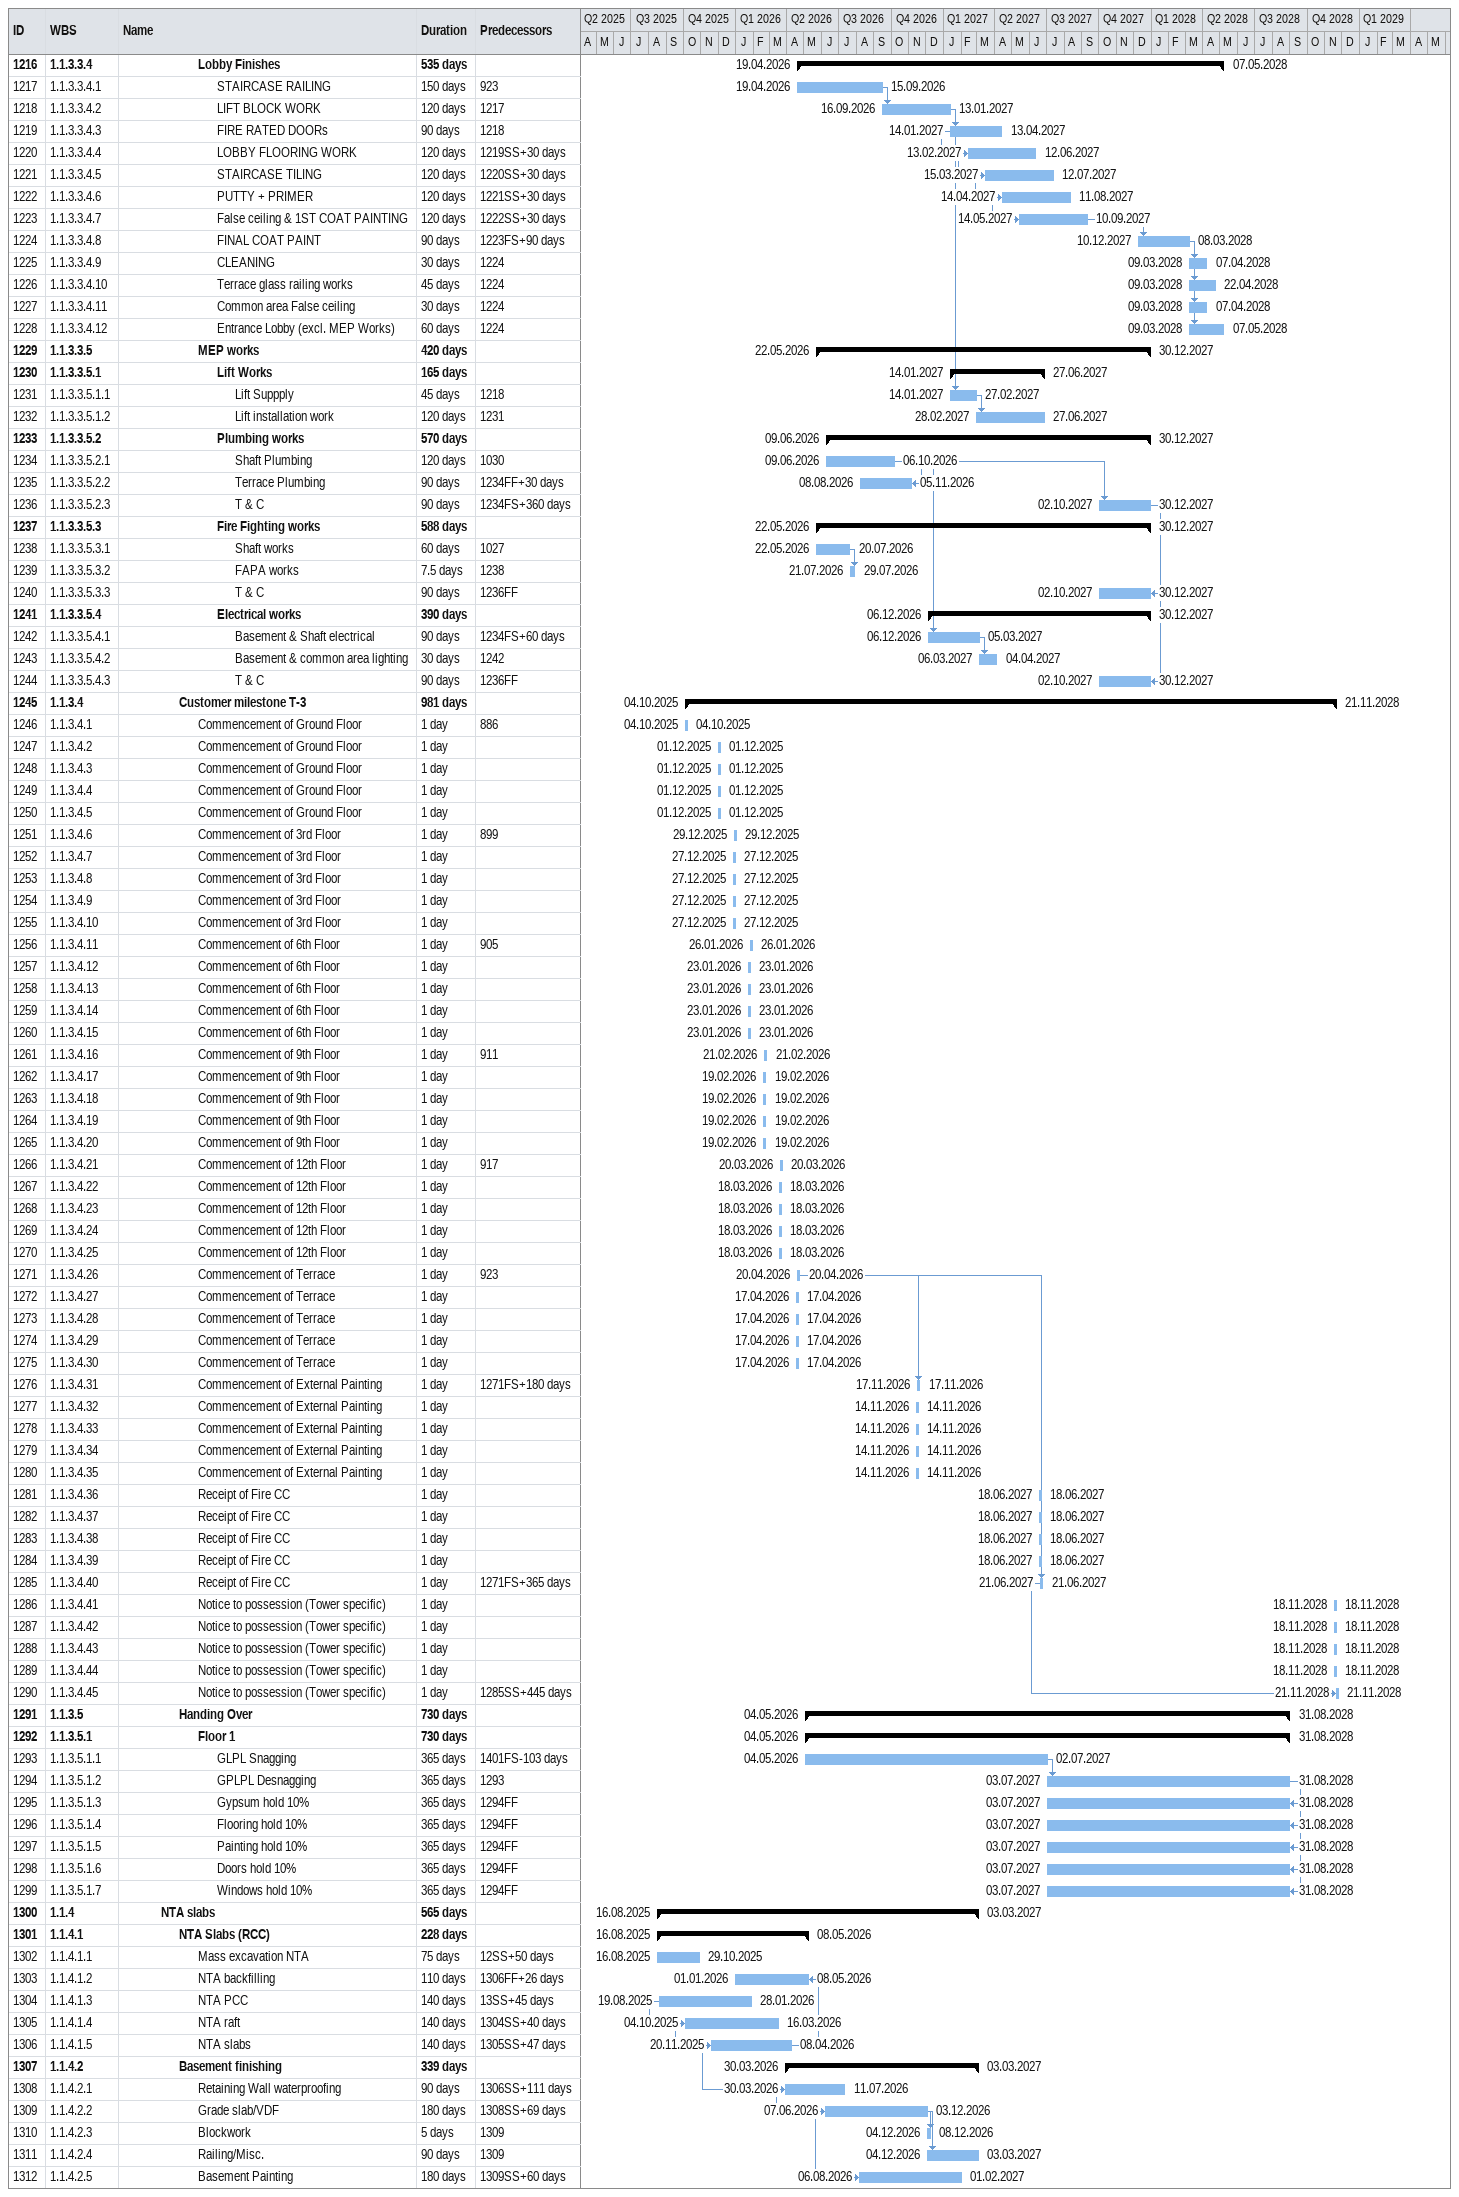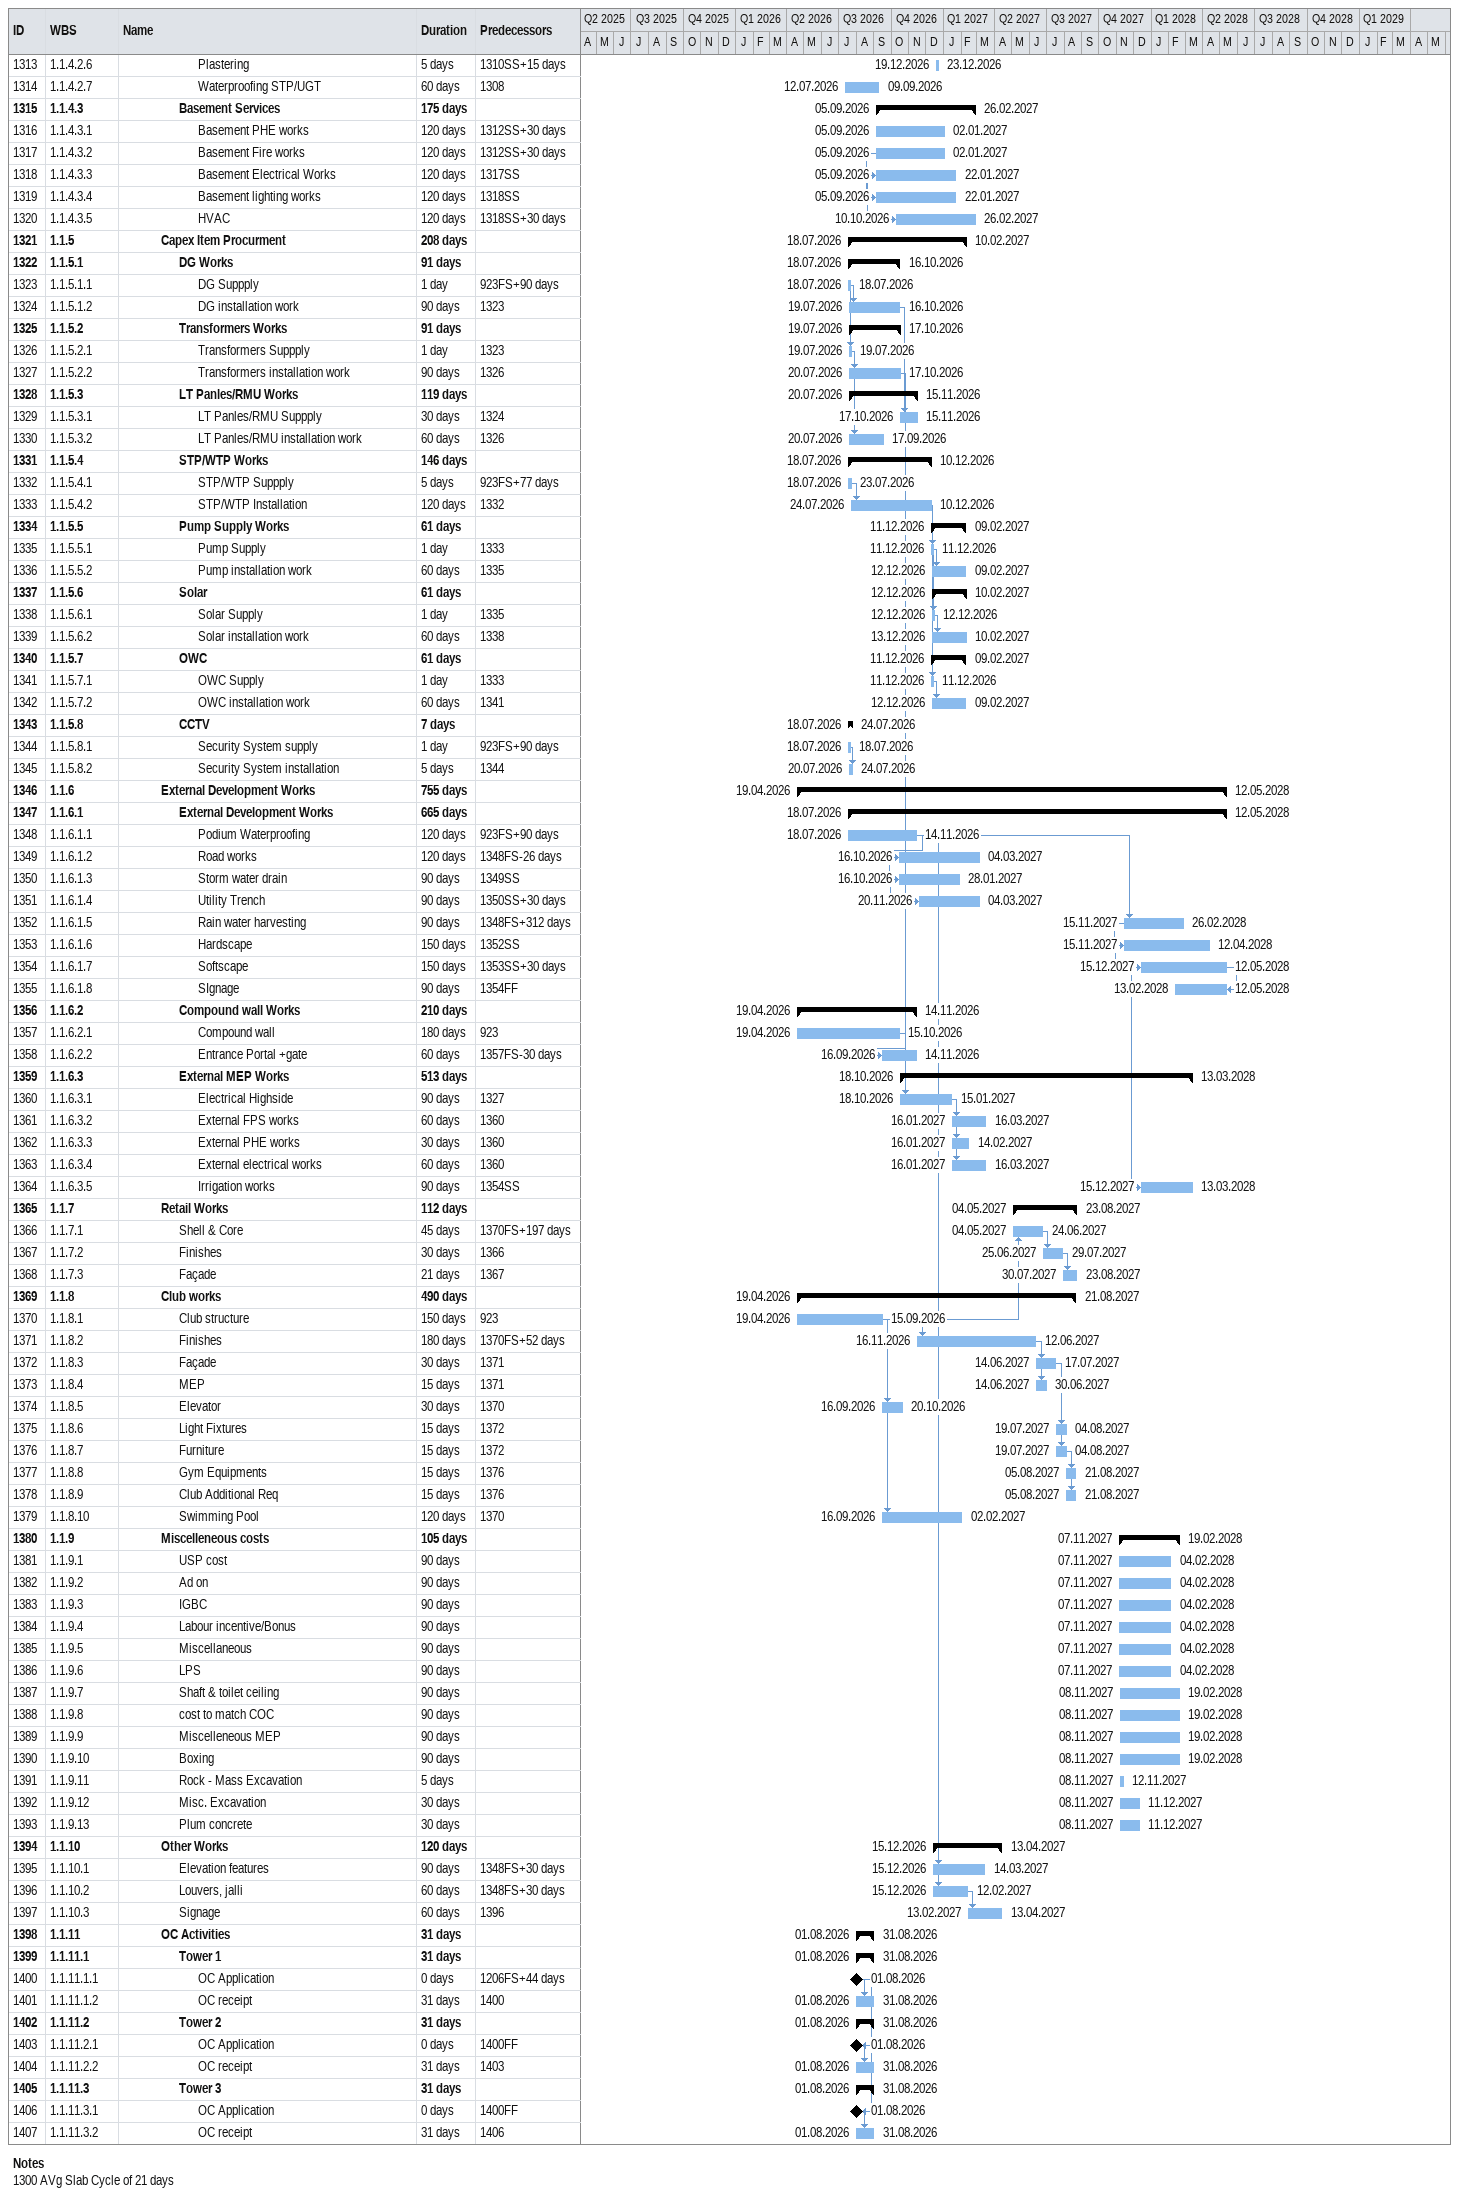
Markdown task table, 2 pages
| ID | WBS | Task | Duration | Start | Finish | Predecessors |
|---|---|---|---|---|---|---|
| 1216 | 1.1.3.3.4 | **Lobby Finishes** | 535d | 2026-04-19 | 2028-05-07 |  |
| 1217 | 1.1.3.3.4.1 | STAIRCASE RAILING | 150d | 2026-04-19 | 2026-09-15 | 923 |
| 1218 | 1.1.3.3.4.2 | LIFT BLOCK WORK | 120d | 2026-09-16 | 2027-01-13 | 1217 |
| 1219 | 1.1.3.3.4.3 | FIRE RATED DOORs | 90d | 2027-01-14 | 2027-04-13 | 1218 |
| 1220 | 1.1.3.3.4.4 | LOBBY FLOORING WORK | 120d | 2027-02-13 | 2027-06-12 | 1219SS+30d |
| 1221 | 1.1.3.3.4.5 | STAIRCASE TILING | 120d | 2027-03-15 | 2027-07-12 | 1220SS+30d |
| 1222 | 1.1.3.3.4.6 | PUTTY + PRIMER | 120d | 2027-04-14 | 2027-08-11 | 1221SS+30d |
| 1223 | 1.1.3.3.4.7 | False ceiling & 1ST COAT PAINTING | 120d | 2027-05-14 | 2027-09-10 | 1222SS+30d |
| 1224 | 1.1.3.3.4.8 | FINAL COAT PAINT | 90d | 2027-12-10 | 2028-03-08 | 1223FS+90d |
| 1225 | 1.1.3.3.4.9 | CLEANING | 30d | 2028-03-09 | 2028-04-07 | 1224 |
| 1226 | 1.1.3.3.4.10 | Terrace glass railing works | 45d | 2028-03-09 | 2028-04-22 | 1224 |
| 1227 | 1.1.3.3.4.11 | Common area False ceiling | 30d | 2028-03-09 | 2028-04-07 | 1224 |
| 1228 | 1.1.3.3.4.12 | Entrance Lobby (excl. MEP Works) | 60d | 2028-03-09 | 2028-05-07 | 1224 |
| 1229 | 1.1.3.3.5 | **MEP works** | 420d | 2026-05-22 | 2027-12-30 |  |
| 1230 | 1.1.3.3.5.1 | **Lift Works** | 165d | 2027-01-14 | 2027-06-27 |  |
| 1231 | 1.1.3.3.5.1.1 | Lift Suppply | 45d | 2027-01-14 | 2027-02-27 | 1218 |
| 1232 | 1.1.3.3.5.1.2 | Lift installation work | 120d | 2027-02-28 | 2027-06-27 | 1231 |
| 1233 | 1.1.3.3.5.2 | **Plumbing works** | 570d | 2026-06-09 | 2027-12-30 |  |
| 1234 | 1.1.3.3.5.2.1 | Shaft Plumbing | 120d | 2026-06-09 | 2026-10-06 | 1030 |
| 1235 | 1.1.3.3.5.2.2 | Terrace Plumbing | 90d | 2026-08-08 | 2026-11-05 | 1234FF+30d |
| 1236 | 1.1.3.3.5.2.3 | T & C | 90d | 2027-10-02 | 2027-12-30 | 1234FS+360d |
| 1237 | 1.1.3.3.5.3 | **Fire Fighting works** | 588d | 2026-05-22 | 2027-12-30 |  |
| 1238 | 1.1.3.3.5.3.1 | Shaft works | 60d | 2026-05-22 | 2026-07-20 | 1027 |
| 1239 | 1.1.3.3.5.3.2 | FAPA works | 7.5d | 2026-07-21 | 2026-07-29 | 1238 |
| 1240 | 1.1.3.3.5.3.3 | T & C | 90d | 2027-10-02 | 2027-12-30 | 1236FF |
| 1241 | 1.1.3.3.5.4 | **Electrical works** | 390d | 2026-12-06 | 2027-12-30 |  |
| 1242 | 1.1.3.3.5.4.1 | Basement & Shaft electrical | 90d | 2026-12-06 | 2027-03-05 | 1234FS+60d |
| 1243 | 1.1.3.3.5.4.2 | Basement & common area lighting | 30d | 2027-03-06 | 2027-04-04 | 1242 |
| 1244 | 1.1.3.3.5.4.3 | T & C | 90d | 2027-10-02 | 2027-12-30 | 1236FF |
| 1245 | 1.1.3.4 | **Customer milestone T-3** | 981d | 2025-10-04 | 2028-11-21 |  |
| 1246 | 1.1.3.4.1 | Commencement of Ground Floor | 1d | 2025-10-04 | 2025-10-04 | 886 |
| 1247 | 1.1.3.4.2 | Commencement of Ground Floor | 1d | 2025-12-01 | 2025-12-01 |  |
| 1248 | 1.1.3.4.3 | Commencement of Ground Floor | 1d | 2025-12-01 | 2025-12-01 |  |
| 1249 | 1.1.3.4.4 | Commencement of Ground Floor | 1d | 2025-12-01 | 2025-12-01 |  |
| 1250 | 1.1.3.4.5 | Commencement of Ground Floor | 1d | 2025-12-01 | 2025-12-01 |  |
| 1251 | 1.1.3.4.6 | Commencement of 3rd Floor | 1d | 2025-12-29 | 2025-12-29 | 899 |
| 1252 | 1.1.3.4.7 | Commencement of 3rd Floor | 1d | 2025-12-27 | 2025-12-27 |  |
| 1253 | 1.1.3.4.8 | Commencement of 3rd Floor | 1d | 2025-12-27 | 2025-12-27 |  |
| 1254 | 1.1.3.4.9 | Commencement of 3rd Floor | 1d | 2025-12-27 | 2025-12-27 |  |
| 1255 | 1.1.3.4.10 | Commencement of 3rd Floor | 1d | 2025-12-27 | 2025-12-27 |  |
| 1256 | 1.1.3.4.11 | Commencement of 6th Floor | 1d | 2026-01-26 | 2026-01-26 | 905 |
| 1257 | 1.1.3.4.12 | Commencement of 6th Floor | 1d | 2026-01-23 | 2026-01-23 |  |
| 1258 | 1.1.3.4.13 | Commencement of 6th Floor | 1d | 2026-01-23 | 2026-01-23 |  |
| 1259 | 1.1.3.4.14 | Commencement of 6th Floor | 1d | 2026-01-23 | 2026-01-23 |  |
| 1260 | 1.1.3.4.15 | Commencement of 6th Floor | 1d | 2026-01-23 | 2026-01-23 |  |
| 1261 | 1.1.3.4.16 | Commencement of 9th Floor | 1d | 2026-02-21 | 2026-02-21 | 911 |
| 1262 | 1.1.3.4.17 | Commencement of 9th Floor | 1d | 2026-02-19 | 2026-02-19 |  |
| 1263 | 1.1.3.4.18 | Commencement of 9th Floor | 1d | 2026-02-19 | 2026-02-19 |  |
| 1264 | 1.1.3.4.19 | Commencement of 9th Floor | 1d | 2026-02-19 | 2026-02-19 |  |
| 1265 | 1.1.3.4.20 | Commencement of 9th Floor | 1d | 2026-02-19 | 2026-02-19 |  |
| 1266 | 1.1.3.4.21 | Commencement of 12th Floor | 1d | 2026-03-20 | 2026-03-20 | 917 |
| 1267 | 1.1.3.4.22 | Commencement of 12th Floor | 1d | 2026-03-18 | 2026-03-18 |  |
| 1268 | 1.1.3.4.23 | Commencement of 12th Floor | 1d | 2026-03-18 | 2026-03-18 |  |
| 1269 | 1.1.3.4.24 | Commencement of 12th Floor | 1d | 2026-03-18 | 2026-03-18 |  |
| 1270 | 1.1.3.4.25 | Commencement of 12th Floor | 1d | 2026-03-18 | 2026-03-18 |  |
| 1271 | 1.1.3.4.26 | Commencement of Terrace | 1d | 2026-04-20 | 2026-04-20 | 923 |
| 1272 | 1.1.3.4.27 | Commencement of Terrace | 1d | 2026-04-17 | 2026-04-17 |  |
| 1273 | 1.1.3.4.28 | Commencement of Terrace | 1d | 2026-04-17 | 2026-04-17 |  |
| 1274 | 1.1.3.4.29 | Commencement of Terrace | 1d | 2026-04-17 | 2026-04-17 |  |
| 1275 | 1.1.3.4.30 | Commencement of Terrace | 1d | 2026-04-17 | 2026-04-17 |  |
| 1276 | 1.1.3.4.31 | Commencement of External Painting | 1d | 2026-11-17 | 2026-11-17 | 1271FS+180d |
| 1277 | 1.1.3.4.32 | Commencement of External Painting | 1d | 2026-11-14 | 2026-11-14 |  |
| 1278 | 1.1.3.4.33 | Commencement of External Painting | 1d | 2026-11-14 | 2026-11-14 |  |
| 1279 | 1.1.3.4.34 | Commencement of External Painting | 1d | 2026-11-14 | 2026-11-14 |  |
| 1280 | 1.1.3.4.35 | Commencement of External Painting | 1d | 2026-11-14 | 2026-11-14 |  |
| 1281 | 1.1.3.4.36 | Receipt of Fire CC | 1d | 2027-06-18 | 2027-06-18 |  |
| 1282 | 1.1.3.4.37 | Receipt of Fire CC | 1d | 2027-06-18 | 2027-06-18 |  |
| 1283 | 1.1.3.4.38 | Receipt of Fire CC | 1d | 2027-06-18 | 2027-06-18 |  |
| 1284 | 1.1.3.4.39 | Receipt of Fire CC | 1d | 2027-06-18 | 2027-06-18 |  |
| 1285 | 1.1.3.4.40 | Receipt of Fire CC | 1d | 2027-06-21 | 2027-06-21 | 1271FS+365d |
| 1286 | 1.1.3.4.41 | Notice to possession (Tower specific) | 1d | 2028-11-18 | 2028-11-18 |  |
| 1287 | 1.1.3.4.42 | Notice to possession (Tower specific) | 1d | 2028-11-18 | 2028-11-18 |  |
| 1288 | 1.1.3.4.43 | Notice to possession (Tower specific) | 1d | 2028-11-18 | 2028-11-18 |  |
| 1289 | 1.1.3.4.44 | Notice to possession (Tower specific) | 1d | 2028-11-18 | 2028-11-18 |  |
| 1290 | 1.1.3.4.45 | Notice to possession (Tower specific) | 1d | 2028-11-21 | 2028-11-21 | 1285SS+445d |
| 1291 | 1.1.3.5 | **Handing Over** | 730d | 2026-05-04 | 2028-08-31 |  |
| 1292 | 1.1.3.5.1 | **Floor 1** | 730d | 2026-05-04 | 2028-08-31 |  |
| 1293 | 1.1.3.5.1.1 | GLPL Snagging | 365d | 2026-05-04 | 2027-07-02 | 1401FS-103d |
| 1294 | 1.1.3.5.1.2 | GPLPL Desnagging | 365d | 2027-07-03 | 2028-08-31 | 1293 |
| 1295 | 1.1.3.5.1.3 | Gypsum hold 10% | 365d | 2027-07-03 | 2028-08-31 | 1294FF |
| 1296 | 1.1.3.5.1.4 | Flooring hold 10% | 365d | 2027-07-03 | 2028-08-31 | 1294FF |
| 1297 | 1.1.3.5.1.5 | Painting hold 10% | 365d | 2027-07-03 | 2028-08-31 | 1294FF |
| 1298 | 1.1.3.5.1.6 | Doors hold 10% | 365d | 2027-07-03 | 2028-08-31 | 1294FF |
| 1299 | 1.1.3.5.1.7 | Windows hold 10% | 365d | 2027-07-03 | 2028-08-31 | 1294FF |
| 1300 | 1.1.4 | **NTA slabs** | 565d | 2025-08-16 | 2027-03-03 |  |
| 1301 | 1.1.4.1 | **NTA Slabs (RCC)** | 228d | 2025-08-16 | 2026-05-08 |  |
| 1302 | 1.1.4.1.1 | Mass excavation NTA | 75d | 2025-08-16 | 2025-10-29 | 12SS+50d |
| 1303 | 1.1.4.1.2 | NTA backfilling | 110d | 2026-01-01 | 2026-05-08 | 1306FF+26d |
| 1304 | 1.1.4.1.3 | NTA PCC | 140d | 2025-08-19 | 2026-01-28 | 13SS+45d |
| 1305 | 1.1.4.1.4 | NTA raft | 140d | 2025-10-04 | 2026-03-16 | 1304SS+40d |
| 1306 | 1.1.4.1.5 | NTA slabs | 140d | 2025-11-20 | 2026-04-08 | 1305SS+47d |
| 1307 | 1.1.4.2 | **Basement finishing** | 339d | 2026-03-30 | 2027-03-03 |  |
| 1308 | 1.1.4.2.1 | Retaining Wall waterproofing | 90d | 2026-03-30 | 2026-07-11 | 1306SS+111d |
| 1309 | 1.1.4.2.2 | Grade slab/VDF | 180d | 2026-06-07 | 2026-12-03 | 1308SS+69d |
| 1310 | 1.1.4.2.3 | Blockwork | 5d | 2026-12-04 | 2026-12-08 | 1309 |
| 1311 | 1.1.4.2.4 | Railing/Misc. | 90d | 2026-12-04 | 2027-03-03 | 1309 |
| 1312 | 1.1.4.2.5 | Basement Painting | 180d | 2026-08-06 | 2027-02-01 | 1309SS+60d |
| 1313 | 1.1.4.2.6 | Plastering | 5d | 2026-12-19 | 2026-12-23 | 1310SS+15d |
| 1314 | 1.1.4.2.7 | Waterproofing STP/UGT | 60d | 2026-07-12 | 2026-09-09 | 1308 |
| 1315 | 1.1.4.3 | **Basement Services** | 175d | 2026-09-05 | 2027-02-26 |  |
| 1316 | 1.1.4.3.1 | Basement PHE works | 120d | 2026-09-05 | 2027-01-02 | 1312SS+30d |
| 1317 | 1.1.4.3.2 | Basement Fire works | 120d | 2026-09-05 | 2027-01-02 | 1312SS+30d |
| 1318 | 1.1.4.3.3 | Basement Electrical Works | 120d | 2026-09-05 | 2027-01-22 | 1317SS |
| 1319 | 1.1.4.3.4 | Basement lighting works | 120d | 2026-09-05 | 2027-01-22 | 1318SS |
| 1320 | 1.1.4.3.5 | HVAC | 120d | 2026-10-10 | 2027-02-26 | 1318SS+30d |
| 1321 | 1.1.5 | **Capex Item Procurment** | 208d | 2026-07-18 | 2027-02-10 |  |
| 1322 | 1.1.5.1 | **DG Works** | 91d | 2026-07-18 | 2026-10-16 |  |
| 1323 | 1.1.5.1.1 | DG Suppply | 1d | 2026-07-18 | 2026-07-18 | 923FS+90d |
| 1324 | 1.1.5.1.2 | DG installation work | 90d | 2026-07-19 | 2026-10-16 | 1323 |
| 1325 | 1.1.5.2 | **Transformers Works** | 91d | 2026-07-19 | 2026-10-17 |  |
| 1326 | 1.1.5.2.1 | Transformers Suppply | 1d | 2026-07-19 | 2026-07-19 | 1323 |
| 1327 | 1.1.5.2.2 | Transformers installation work | 90d | 2026-07-20 | 2026-10-17 | 1326 |
| 1328 | 1.1.5.3 | **LT Panles/RMU Works** | 119d | 2026-07-20 | 2026-11-15 |  |
| 1329 | 1.1.5.3.1 | LT Panles/RMU Suppply | 30d | 2026-10-17 | 2026-11-15 | 1324 |
| 1330 | 1.1.5.3.2 | LT Panles/RMU installation work | 60d | 2026-07-20 | 2026-09-17 | 1326 |
| 1331 | 1.1.5.4 | **STP/WTP Works** | 146d | 2026-07-18 | 2026-12-10 |  |
| 1332 | 1.1.5.4.1 | STP/WTP Suppply | 5d | 2026-07-18 | 2026-07-23 | 923FS+77d |
| 1333 | 1.1.5.4.2 | STP/WTP Installation | 120d | 2026-07-24 | 2026-12-10 | 1332 |
| 1334 | 1.1.5.5 | **Pump Supply Works** | 61d | 2026-12-11 | 2027-02-09 |  |
| 1335 | 1.1.5.5.1 | Pump Supply | 1d | 2026-12-11 | 2026-12-11 | 1333 |
| 1336 | 1.1.5.5.2 | Pump installation work | 60d | 2026-12-12 | 2027-02-09 | 1335 |
| 1337 | 1.1.5.6 | **Solar** | 61d | 2026-12-12 | 2027-02-10 |  |
| 1338 | 1.1.5.6.1 | Solar Supply | 1d | 2026-12-12 | 2026-12-12 | 1335 |
| 1339 | 1.1.5.6.2 | Solar installation work | 60d | 2026-12-13 | 2027-02-10 | 1338 |
| 1340 | 1.1.5.7 | **OWC** | 61d | 2026-12-11 | 2027-02-09 |  |
| 1341 | 1.1.5.7.1 | OWC Supply | 1d | 2026-12-11 | 2026-12-11 | 1333 |
| 1342 | 1.1.5.7.2 | OWC installation work | 60d | 2026-12-12 | 2027-02-09 | 1341 |
| 1343 | 1.1.5.8 | **CCTV** | 7d | 2026-07-18 | 2026-07-24 |  |
| 1344 | 1.1.5.8.1 | Security System supply | 1d | 2026-07-18 | 2026-07-18 | 923FS+90d |
| 1345 | 1.1.5.8.2 | Security System installation | 5d | 2026-07-20 | 2026-07-24 | 1344 |
| 1346 | 1.1.6 | **External Development Works** | 755d | 2026-04-19 | 2028-05-12 |  |
| 1347 | 1.1.6.1 | **External Development Works** | 665d | 2026-07-18 | 2028-05-12 |  |
| 1348 | 1.1.6.1.1 | Podium Waterproofing | 120d | 2026-07-18 | 2026-11-14 | 923FS+90d |
| 1349 | 1.1.6.1.2 | Road works | 120d | 2026-10-16 | 2027-03-04 | 1348FS-26d |
| 1350 | 1.1.6.1.3 | Storm water drain | 90d | 2026-10-16 | 2027-01-28 | 1349SS |
| 1351 | 1.1.6.1.4 | Utility Trench | 90d | 2026-11-20 | 2027-03-04 | 1350SS+30d |
| 1352 | 1.1.6.1.5 | Rain water harvesting | 90d | 2027-11-15 | 2028-02-26 | 1348FS+312d |
| 1353 | 1.1.6.1.6 | Hardscape | 150d | 2027-11-15 | 2028-04-12 | 1352SS |
| 1354 | 1.1.6.1.7 | Softscape | 150d | 2027-12-15 | 2028-05-12 | 1353SS+30d |
| 1355 | 1.1.6.1.8 | SIgnage | 90d | 2028-02-13 | 2028-05-12 | 1354FF |
| 1356 | 1.1.6.2 | **Compound wall Works** | 210d | 2026-04-19 | 2026-11-14 |  |
| 1357 | 1.1.6.2.1 | Compound wall | 180d | 2026-04-19 | 2026-10-15 | 923 |
| 1358 | 1.1.6.2.2 | Entrance Portal +gate | 60d | 2026-09-16 | 2026-11-14 | 1357FS-30d |
| 1359 | 1.1.6.3 | **External MEP Works** | 513d | 2026-10-18 | 2028-03-13 |  |
| 1360 | 1.1.6.3.1 | Electrical Highside | 90d | 2026-10-18 | 2027-01-15 | 1327 |
| 1361 | 1.1.6.3.2 | External FPS works | 60d | 2027-01-16 | 2027-03-16 | 1360 |
| 1362 | 1.1.6.3.3 | External PHE works | 30d | 2027-01-16 | 2027-02-14 | 1360 |
| 1363 | 1.1.6.3.4 | External electrical works | 60d | 2027-01-16 | 2027-03-16 | 1360 |
| 1364 | 1.1.6.3.5 | Irrigation works | 90d | 2027-12-15 | 2028-03-13 | 1354SS |
| 1365 | 1.1.7 | **Retail Works** | 112d | 2027-05-04 | 2027-08-23 |  |
| 1366 | 1.1.7.1 | Shell & Core | 45d | 2027-05-04 | 2027-06-24 | 1370FS+197d |
| 1367 | 1.1.7.2 | Finishes | 30d | 2027-06-25 | 2027-07-29 | 1366 |
| 1368 | 1.1.7.3 | Façade | 21d | 2027-07-30 | 2027-08-23 | 1367 |
| 1369 | 1.1.8 | **Club works** | 490d | 2026-04-19 | 2027-08-21 |  |
| 1370 | 1.1.8.1 | Club structure | 150d | 2026-04-19 | 2026-09-15 | 923 |
| 1371 | 1.1.8.2 | Finishes | 180d | 2026-11-16 | 2027-06-12 | 1370FS+52d |
| 1372 | 1.1.8.3 | Façade | 30d | 2027-06-14 | 2027-07-17 | 1371 |
| 1373 | 1.1.8.4 | MEP | 15d | 2027-06-14 | 2027-06-30 | 1371 |
| 1374 | 1.1.8.5 | Elevator | 30d | 2026-09-16 | 2026-10-20 | 1370 |
| 1375 | 1.1.8.6 | Light Fixtures | 15d | 2027-07-19 | 2027-08-04 | 1372 |
| 1376 | 1.1.8.7 | Furniture | 15d | 2027-07-19 | 2027-08-04 | 1372 |
| 1377 | 1.1.8.8 | Gym Equipments | 15d | 2027-08-05 | 2027-08-21 | 1376 |
| 1378 | 1.1.8.9 | Club Additional Req | 15d | 2027-08-05 | 2027-08-21 | 1376 |
| 1379 | 1.1.8.10 | Swimming Pool | 120d | 2026-09-16 | 2027-02-02 | 1370 |
| 1380 | 1.1.9 | **Miscelleneous costs** | 105d | 2027-11-07 | 2028-02-19 |  |
| 1381 | 1.1.9.1 | USP cost | 90d | 2027-11-07 | 2028-02-04 |  |
| 1382 | 1.1.9.2 | Ad on | 90d | 2027-11-07 | 2028-02-04 |  |
| 1383 | 1.1.9.3 | IGBC | 90d | 2027-11-07 | 2028-02-04 |  |
| 1384 | 1.1.9.4 | Labour incentive/Bonus | 90d | 2027-11-07 | 2028-02-04 |  |
| 1385 | 1.1.9.5 | Miscellaneous | 90d | 2027-11-07 | 2028-02-04 |  |
| 1386 | 1.1.9.6 | LPS | 90d | 2027-11-07 | 2028-02-04 |  |
| 1387 | 1.1.9.7 | Shaft & toilet ceiling | 90d | 2027-11-08 | 2028-02-19 |  |
| 1388 | 1.1.9.8 | cost to match COC | 90d | 2027-11-08 | 2028-02-19 |  |
| 1389 | 1.1.9.9 | Miscelleneous MEP | 90d | 2027-11-08 | 2028-02-19 |  |
| 1390 | 1.1.9.10 | Boxing | 90d | 2027-11-08 | 2028-02-19 |  |
| 1391 | 1.1.9.11 | Rock - Mass Excavation | 5d | 2027-11-08 | 2027-11-12 |  |
| 1392 | 1.1.9.12 | Misc. Excavation | 30d | 2027-11-08 | 2027-12-11 |  |
| 1393 | 1.1.9.13 | Plum concrete | 30d | 2027-11-08 | 2027-12-11 |  |
| 1394 | 1.1.10 | **Other Works** | 120d | 2026-12-15 | 2027-04-13 |  |
| 1395 | 1.1.10.1 | Elevation features | 90d | 2026-12-15 | 2027-03-14 | 1348FS+30d |
| 1396 | 1.1.10.2 | Louvers, jalli | 60d | 2026-12-15 | 2027-02-12 | 1348FS+30d |
| 1397 | 1.1.10.3 | Signage | 60d | 2027-02-13 | 2027-04-13 | 1396 |
| 1398 | 1.1.11 | **OC Activities** | 31d | 2026-08-01 | 2026-08-31 |  |
| 1399 | 1.1.11.1 | **Tower 1** | 31d | 2026-08-01 | 2026-08-31 |  |
| 1400 | 1.1.11.1.1 | OC Application | 0d | 2026-08-01 | 2026-08-01 | 1206FS+44d |
| 1401 | 1.1.11.1.2 | OC receipt | 31d | 2026-08-01 | 2026-08-31 | 1400 |
| 1402 | 1.1.11.2 | **Tower 2** | 31d | 2026-08-01 | 2026-08-31 |  |
| 1403 | 1.1.11.2.1 | OC Application | 0d | 2026-08-01 | 2026-08-01 | 1400FF |
| 1404 | 1.1.11.2.2 | OC receipt | 31d | 2026-08-01 | 2026-08-31 | 1403 |
| 1405 | 1.1.11.3 | **Tower 3** | 31d | 2026-08-01 | 2026-08-31 |  |
| 1406 | 1.1.11.3.1 | OC Application | 0d | 2026-08-01 | 2026-08-01 | 1400FF |
| 1407 | 1.1.11.3.2 | OC receipt | 31d | 2026-08-01 | 2026-08-31 | 1406 |

Notes
- 1300: AVg Slab Cycle of 21 days
